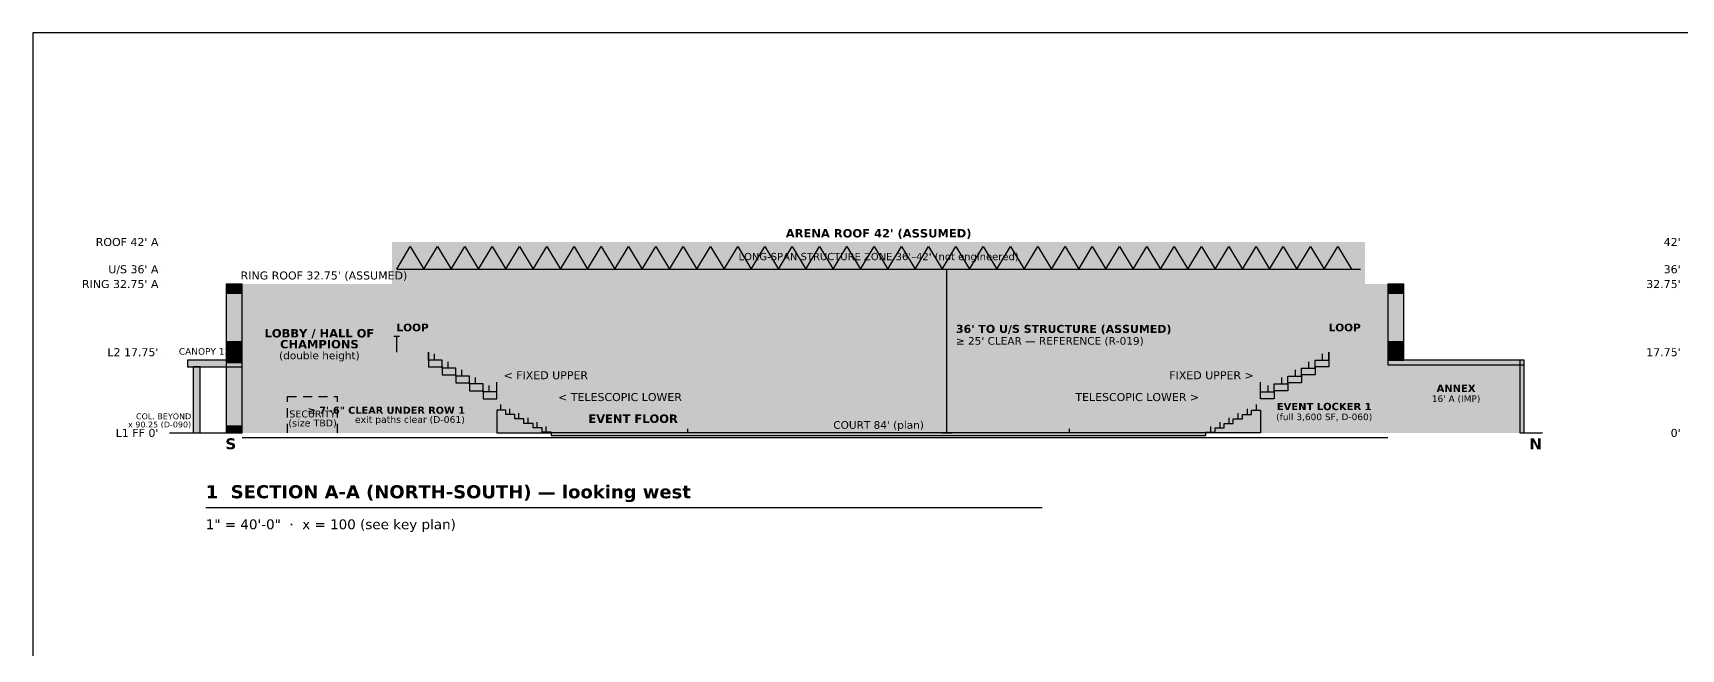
# Model space of a CAD drawing. Header units: inches. Extents: x 0.5 to 16.5, y 0.5 to 10.5.
# Drawn here: x 0.5 to 9.56, y 7.11 to 10.5 of the extents above; entities that cross this region are included whole.
import ezdxf
from ezdxf.enums import TextEntityAlignment as Align

# ---------------------------------------------------------------- set-up
doc = ezdxf.new("R2010")
doc.units = ezdxf.units.IN
doc.header["$MEASUREMENT"] = 0
for name, color, linetype in [('A-ANNO-TEXT', 7, 'Continuous'), ('A-SECT-CUTL', 7, 'Continuous'), ('A-SECT-DATM', 7, 'Continuous'), ('A-SECT-FILL', 7, 'Continuous'), ('A-SECT-GUAR', 7, 'Continuous'), ('A-SECT-HIDN', 7, 'Continuous'), ('A-SECT-IDEN', 7, 'Continuous'), ('G-ANNO-TTLB', 7, 'Continuous')]:
    doc.layers.add(name, color=color, linetype=linetype)
doc.styles.add('KS-BOLD', font='DejaVuSans-Bold.ttf')
doc.styles.add('KS-REG', font='DejaVuSans.ttf')

msp = doc.modelspace()

# ---------------------------------------------------------------- hatches: boundary and pattern name
at = {"layer": 'A-SECT-CUTL', "true_color": 0x3c3c3c}
for points in [[(2.475, 9.0938), (2.5, 9.0938), (2.5, 9.35), (2.475, 9.35)], [(2.5, 9.325), (7.8, 9.325), (7.8, 9.35), (2.5, 9.35)], [(7.8, 9.0938), (7.825, 9.0938), (7.825, 9.35), (7.8, 9.35)], [(1.625, 8.3), (1.65, 8.3), (1.65, 9.1188), (1.625, 9.1188)], [(1.65, 9.0938), (2.5, 9.0938), (2.5, 9.1188), (1.65, 9.1188)], [(7.8, 9.0938), (7.95, 9.0938), (7.95, 9.1188), (7.8, 9.1188)], [(7.95, 8.3), (7.975, 8.3), (7.975, 9.1188), (7.95, 9.1188)], [(2.5, 8.7188), (2.675, 8.7188), (2.675, 8.7438), (2.5, 8.7438)], [(7.625, 8.7188), (7.95, 8.7188), (7.95, 8.7438), (7.625, 8.7438)], [(3.025, 8.3), (3.05, 8.3), (3.05, 8.4875), (3.025, 8.4875)], [(7.25, 8.3), (7.275, 8.3), (7.275, 8.4875), (7.25, 8.4875)], [(7.25, 8.3), (7.275, 8.3), (7.275, 8.4875), (7.25, 8.4875)]]:
    msp.add_hatch(color=7, dxfattribs=at).paths.add_polyline_path(points)
at = {"layer": 'A-SECT-CUTL', "true_color": 0xc9c6be}
for points in [[(1.5625, 9.0688), (1.65, 9.0688), (1.65, 9.1188), (1.5625, 9.1188)], [(7.95, 9.0688), (8.0375, 9.0688), (8.0375, 9.1188), (7.95, 9.1188)], [(1.5625, 8.6875), (1.65, 8.6875), (1.65, 8.8), (1.5625, 8.8)], [(7.95, 8.7), (8.0375, 8.7), (8.0375, 8.8), (7.95, 8.8)], [(1.35, 8.6625), (1.65, 8.6625), (1.65, 8.7), (1.35, 8.7)], [(1.5625, 8.3), (1.65, 8.3), (1.65, 8.3375), (1.5625, 8.3375)]]:
    msp.add_hatch(color=7, dxfattribs=at).paths.add_polyline_path(points)
at = {"layer": 'A-SECT-CUTL', "true_color": 0x4f6a7d}
for points in [[(1.5625, 8.8), (1.65, 8.8), (1.65, 9.0688), (1.5625, 9.0688)], [(7.95, 8.8), (8.0375, 8.8), (8.0375, 9.0688), (7.95, 9.0688)], [(1.5625, 8.3375), (1.65, 8.3375), (1.65, 8.6875), (1.5625, 8.6875)]]:
    msp.add_hatch(color=7, dxfattribs=at).paths.add_polyline_path(points)
at = {"layer": 'A-SECT-CUTL', "true_color": 0xa7b3c3}
for points in [[(3.05, 8.525), (2.975, 8.525), (2.975, 8.5688), (2.9, 8.5688), (2.9, 8.6125), (2.825, 8.6125), (2.825, 8.6562), (2.75, 8.6562), (2.75, 8.7), (2.675, 8.7), (2.675, 8.7438), (2.675, 8.7188), (2.675, 8.6625), (2.75, 8.6625), (2.75, 8.6188), (2.825, 8.6188), (2.825, 8.575), (2.9, 8.575), (2.9, 8.5312), (2.975, 8.5312), (2.975, 8.4875), (3.05, 8.4875)], [(7.25, 8.525), (7.325, 8.525), (7.325, 8.5688), (7.4, 8.5688), (7.4, 8.6125), (7.475, 8.6125), (7.475, 8.6562), (7.55, 8.6562), (7.55, 8.7), (7.625, 8.7), (7.625, 8.7438), (7.625, 8.7188), (7.625, 8.6625), (7.55, 8.6625), (7.55, 8.6188), (7.475, 8.6188), (7.475, 8.575), (7.4, 8.575), (7.4, 8.5312), (7.325, 8.5312), (7.325, 8.4875), (7.25, 8.4875)]]:
    msp.add_hatch(color=7, dxfattribs=at).paths.add_polyline_path(points)
at = {"layer": 'A-SECT-CUTL', "true_color": 0xb0b0b0}
for points in [[(7.95, 8.675), (8.7, 8.675), (8.7, 8.7), (7.95, 8.7)], [(8.675, 8.3), (8.7, 8.3), (8.7, 8.7), (8.675, 8.7)]]:
    msp.add_hatch(color=7, dxfattribs=at).paths.add_polyline_path(points)
at = {"layer": 'A-SECT-CUTL', "true_color": 0xd88a8a}
for points in [[(3.35, 8.3), (3.35, 8.3038), (3.3, 8.3038), (3.3, 8.328), (3.25, 8.328), (3.25, 8.3522), (3.2, 8.3522), (3.2, 8.3764), (3.15, 8.3764), (3.15, 8.4006), (3.1, 8.4006), (3.1, 8.4248), (3.05, 8.4248), (3.05, 8.3)], [(6.95, 8.3), (6.95, 8.3038), (7, 8.3038), (7, 8.328), (7.05, 8.328), (7.05, 8.3522), (7.1, 8.3522), (7.1, 8.3764), (7.15, 8.3764), (7.15, 8.4006), (7.2, 8.4006), (7.2, 8.4248), (7.25, 8.4248), (7.25, 8.3)]]:
    msp.add_hatch(color=7, dxfattribs=at).paths.add_polyline_path(points)
at = {"layer": 'A-SECT-CUTL', "true_color": 0xd9b77e}
msp.add_hatch(color=7, dxfattribs=at).paths.add_polyline_path([(3.35, 8.285), (6.95, 8.285), (6.95, 8.3), (3.35, 8.3)])
at = {"layer": 'A-SECT-FILL', "true_color": 0xcfcfcf}
msp.add_hatch(color=7, dxfattribs=at).paths.add_polyline_path([(2.5, 9.2), (7.8, 9.2), (7.8, 9.35), (2.5, 9.35)])
at = {"layer": 'A-SECT-FILL', "true_color": 0xe8f0f8}
msp.add_hatch(color=7, dxfattribs=at).paths.add_polyline_path([(2.5, 8.3), (7.8, 8.3), (7.8, 9.2), (2.5, 9.2)])
at = {"layer": 'A-SECT-FILL', "true_color": 0xf5e7c6}
for points in [[(1.65, 8.3), (2.5, 8.3), (2.5, 9.0938), (1.65, 9.0938)], [(2.5, 8.3), (3.05, 8.3), (3.05, 8.4875), (2.975, 8.4875), (2.975, 8.5312), (2.9, 8.5312), (2.9, 8.575), (2.825, 8.575), (2.825, 8.6188), (2.75, 8.6188), (2.75, 8.6625), (2.675, 8.6625), (2.675, 8.7188), (2.5, 8.7188)]]:
    msp.add_hatch(color=7, dxfattribs=at).paths.add_polyline_path(points)
at = {"layer": 'A-SECT-FILL', "true_color": 0xf0ece4}
for points in [[(7.8, 8.7438), (7.95, 8.7438), (7.95, 9.0938), (7.8, 9.0938)], [(7.25, 8.3), (7.95, 8.3), (7.95, 8.7188), (7.625, 8.7188), (7.625, 8.6625), (7.55, 8.6625), (7.55, 8.6188), (7.475, 8.6188), (7.475, 8.575), (7.4, 8.575), (7.4, 8.5312), (7.325, 8.5312), (7.325, 8.4875), (7.25, 8.4875)], [(7.95, 8.3), (8.675, 8.3), (8.675, 8.675), (7.95, 8.675)]]:
    msp.add_hatch(color=7, dxfattribs=at).paths.add_polyline_path(points)
at = {"layer": 'A-SECT-FILL', "true_color": 0xc8693a}
for points in [[(2.5, 8.7438), (2.675, 8.7438), (2.675, 8.7525), (2.5, 8.7525)], [(7.625, 8.7438), (7.8, 8.7438), (7.8, 8.7525), (7.625, 8.7525)]]:
    msp.add_hatch(color=7, dxfattribs=at).paths.add_polyline_path(points)
at = {"layer": 'A-SECT-HIDN', "true_color": 0xe4e2dc}
msp.add_hatch(color=7, dxfattribs=at).paths.add_polyline_path([(1.3813, 8.3), (1.4187, 8.3), (1.4187, 8.6625), (1.3813, 8.6625)])

# ---------------------------------------------------------------- linework, layer by layer
at = {"layer": 'A-ANNO-TEXT'}
msp.add_line((1.45, 7.89), (6.05, 7.89), dxfattribs=at)
at = {"layer": 'A-SECT-CUTL'}
for p, q in [((2.5, 9.2), (7.8, 9.2)), ((1.25, 8.3), (1.65, 8.3)), ((1.65, 8.275), (7.95, 8.275)), ((8.7, 8.3), (8.8, 8.3))]:
    msp.add_line(p, q, dxfattribs=at)
for points in [[(1.5625, 9.0688), (1.65, 9.0688), (1.65, 9.1188), (1.5625, 9.1188)], [(1.5625, 8.8), (1.65, 8.8), (1.65, 9.0688), (1.5625, 9.0688)], [(7.95, 9.0688), (8.0375, 9.0688), (8.0375, 9.1188), (7.95, 9.1188)], [(7.95, 8.8), (8.0375, 8.8), (8.0375, 9.0688), (7.95, 9.0688)], [(1.5625, 8.6875), (1.65, 8.6875), (1.65, 8.8), (1.5625, 8.8)], [(7.95, 8.7), (8.0375, 8.7), (8.0375, 8.8), (7.95, 8.8)], [(1.35, 8.6625), (1.65, 8.6625), (1.65, 8.7), (1.35, 8.7)], [(3.05, 8.525), (2.975, 8.525), (2.975, 8.5688), (2.9, 8.5688), (2.9, 8.6125), (2.825, 8.6125), (2.825, 8.6562), (2.75, 8.6562), (2.75, 8.7), (2.675, 8.7), (2.675, 8.7438), (2.675, 8.7188), (2.675, 8.6625), (2.75, 8.6625), (2.75, 8.6188), (2.825, 8.6188), (2.825, 8.575), (2.9, 8.575), (2.9, 8.5312), (2.975, 8.5312), (2.975, 8.4875), (3.05, 8.4875)], [(7.25, 8.525), (7.325, 8.525), (7.325, 8.5688), (7.4, 8.5688), (7.4, 8.6125), (7.475, 8.6125), (7.475, 8.6562), (7.55, 8.6562), (7.55, 8.7), (7.625, 8.7), (7.625, 8.7438), (7.625, 8.7188), (7.625, 8.6625), (7.55, 8.6625), (7.55, 8.6188), (7.475, 8.6188), (7.475, 8.575), (7.4, 8.575), (7.4, 8.5312), (7.325, 8.5312), (7.325, 8.4875), (7.25, 8.4875)], [(7.95, 8.675), (8.7, 8.675), (8.7, 8.7), (7.95, 8.7)], [(8.675, 8.3), (8.7, 8.3), (8.7, 8.7), (8.675, 8.7)], [(1.5625, 8.3375), (1.65, 8.3375), (1.65, 8.6875), (1.5625, 8.6875)], [(1.5625, 8.3), (1.65, 8.3), (1.65, 8.3375), (1.5625, 8.3375)], [(3.35, 8.3), (3.35, 8.3038), (3.3, 8.3038), (3.3, 8.328), (3.25, 8.328), (3.25, 8.3522), (3.2, 8.3522), (3.2, 8.3764), (3.15, 8.3764), (3.15, 8.4006), (3.1, 8.4006), (3.1, 8.4248), (3.05, 8.4248), (3.05, 8.3)], [(6.95, 8.3), (6.95, 8.3038), (7, 8.3038), (7, 8.328), (7.05, 8.328), (7.05, 8.3522), (7.1, 8.3522), (7.1, 8.3764), (7.15, 8.3764), (7.15, 8.4006), (7.2, 8.4006), (7.2, 8.4248), (7.25, 8.4248), (7.25, 8.3)], [(3.35, 8.285), (6.95, 8.285), (6.95, 8.3), (3.35, 8.3)]]:
    msp.add_lwpolyline(points, close=True, dxfattribs=at)
at = {"layer": 'A-SECT-DATM'}
for p, q in [((1.22, 9.35), (1.22, 9.35)), ((1.22, 9.2), (1.22, 9.2)), ((5.5, 9.2), (5.55, 9.2)), ((5.525, 8.3), (5.525, 9.2)), ((1.22, 9.1188), (1.22, 9.1188)), ((1.22, 8.7438), (1.22, 8.7438)), ((1.22, 8.3), (1.22, 8.3)), ((5.5, 8.3), (5.55, 8.3))]:
    msp.add_line(p, q, dxfattribs=at)
at = {"layer": 'A-SECT-FILL'}
for p, q in [((2.5, 9.2), (2.575, 9.325)), ((2.575, 9.325), (2.65, 9.2)), ((2.65, 9.2), (2.725, 9.325)), ((2.725, 9.325), (2.8, 9.2)), ((2.8, 9.2), (2.875, 9.325)), ((2.875, 9.325), (2.95, 9.2)), ((2.95, 9.2), (3.025, 9.325)), ((3.025, 9.325), (3.1, 9.2)), ((3.1, 9.2), (3.175, 9.325)), ((3.175, 9.325), (3.25, 9.2)), ((3.25, 9.2), (3.325, 9.325)), ((3.325, 9.325), (3.4, 9.2)), ((3.4, 9.2), (3.475, 9.325)), ((3.475, 9.325), (3.55, 9.2)), ((3.55, 9.2), (3.625, 9.325)), ((3.625, 9.325), (3.7, 9.2)), ((3.7, 9.2), (3.775, 9.325)), ((3.775, 9.325), (3.85, 9.2)), ((3.85, 9.2), (3.925, 9.325)), ((3.925, 9.325), (4, 9.2)), ((4, 9.2), (4.075, 9.325)), ((4.075, 9.325), (4.15, 9.2)), ((4.15, 9.2), (4.225, 9.325)), ((4.225, 9.325), (4.3, 9.2)), ((4.3, 9.2), (4.375, 9.325)), ((4.375, 9.325), (4.45, 9.2)), ((4.45, 9.2), (4.525, 9.325)), ((4.525, 9.325), (4.6, 9.2)), ((4.6, 9.2), (4.675, 9.325)), ((4.675, 9.325), (4.75, 9.2)), ((4.75, 9.2), (4.825, 9.325)), ((4.825, 9.325), (4.9, 9.2)), ((4.9, 9.2), (4.975, 9.325)), ((4.975, 9.325), (5.05, 9.2)), ((5.05, 9.2), (5.125, 9.325)), ((5.125, 9.325), (5.2, 9.2)), ((5.2, 9.2), (5.275, 9.325)), ((5.275, 9.325), (5.35, 9.2)), ((5.35, 9.2), (5.425, 9.325)), ((5.425, 9.325), (5.5, 9.2)), ((5.5, 9.2), (5.575, 9.325)), ((5.575, 9.325), (5.65, 9.2)), ((5.65, 9.2), (5.725, 9.325)), ((5.725, 9.325), (5.8, 9.2)), ((5.8, 9.2), (5.875, 9.325)), ((5.875, 9.325), (5.95, 9.2)), ((5.95, 9.2), (6.025, 9.325)), ((6.025, 9.325), (6.1, 9.2)), ((6.1, 9.2), (6.175, 9.325)), ((6.175, 9.325), (6.25, 9.2)), ((6.25, 9.2), (6.325, 9.325)), ((6.325, 9.325), (6.4, 9.2)), ((6.4, 9.2), (6.475, 9.325)), ((6.475, 9.325), (6.55, 9.2)), ((6.55, 9.2), (6.625, 9.325)), ((6.625, 9.325), (6.7, 9.2)), ((6.7, 9.2), (6.775, 9.325)), ((6.775, 9.325), (6.85, 9.2)), ((6.85, 9.2), (6.925, 9.325)), ((6.925, 9.325), (7, 9.2)), ((7, 9.2), (7.075, 9.325)), ((7.075, 9.325), (7.15, 9.2)), ((7.15, 9.2), (7.225, 9.325)), ((7.225, 9.325), (7.3, 9.2)), ((7.3, 9.2), (7.375, 9.325)), ((7.375, 9.325), (7.45, 9.2)), ((7.45, 9.2), (7.525, 9.325)), ((7.525, 9.325), (7.6, 9.2)), ((7.6, 9.2), (7.675, 9.325)), ((7.675, 9.325), (7.75, 9.2)), ((2.7088, 8.7), (2.7088, 8.735)), ((7.5913, 8.7), (7.5913, 8.735)), ((2.7838, 8.6562), (2.7838, 8.6913)), ((2.8587, 8.6125), (2.8587, 8.6475)), ((7.4413, 8.6125), (7.4413, 8.6475)), ((7.5163, 8.6562), (7.5163, 8.6913)), ((2.9337, 8.5688), (2.9337, 8.6038)), ((3.0088, 8.525), (3.0088, 8.56)), ((7.2913, 8.525), (7.2913, 8.56)), ((7.3663, 8.5688), (7.3663, 8.6038)), ((3.0725, 8.4248), (3.0725, 8.4561)), ((3.1225, 8.4006), (3.1225, 8.4319)), ((7.1775, 8.4006), (7.1775, 8.4319)), ((7.2275, 8.4248), (7.2275, 8.4561)), ((3.1725, 8.3764), (3.1725, 8.4077)), ((3.2225, 8.3522), (3.2225, 8.3834)), ((3.2725, 8.328), (3.2725, 8.3592)), ((7.0275, 8.328), (7.0275, 8.3592)), ((7.0775, 8.3522), (7.0775, 8.3834)), ((7.1275, 8.3764), (7.1275, 8.4077)), ((3.3225, 8.3038), (3.3225, 8.335)), ((6.9775, 8.3038), (6.9775, 8.335))]:
    msp.add_line(p, q, dxfattribs=at)
at = {"layer": 'A-SECT-GUAR'}
for p, q in [((2.485, 8.8313), (2.515, 8.8313)), ((2.5, 8.7438), (2.5, 8.8313)), ((3.05, 8.525), (3.05, 8.5792)), ((7.25, 8.525), (7.25, 8.5792))]:
    msp.add_line(p, q, dxfattribs=at)
at = {"layer": 'A-SECT-HIDN'}
for p, q in [((1.9, 8.47), (1.9, 8.5)), ((1.9, 8.5), (1.95, 8.5)), ((1.9, 8.385), (1.9, 8.435)), ((1.985, 8.5), (2.035, 8.5)), ((2.07, 8.5), (2.12, 8.5)), ((2.155, 8.5), (2.175, 8.5)), ((2.175, 8.47), (2.175, 8.5)), ((2.175, 8.385), (2.175, 8.435)), ((1.9, 8.3), (1.9, 8.35)), ((2.175, 8.3), (2.175, 8.35))]:
    msp.add_line(p, q, dxfattribs=at)
msp.add_lwpolyline([(1.3813, 8.3), (1.4187, 8.3), (1.4187, 8.6625), (1.3813, 8.6625)], close=True, dxfattribs=at)
at = {"layer": 'A-SECT-IDEN'}
for p, q in [((4.1, 8.3), (4.1, 8.3225)), ((6.2, 8.3), (6.2, 8.3225))]:
    msp.add_line(p, q, dxfattribs=at)
at = {"layer": 'G-ANNO-TTLB'}
msp.add_lwpolyline([(0.5, 0.5), (16.5, 0.5), (16.5, 10.5), (0.5, 10.5)], close=True, dxfattribs=at)

# ---------------------------------------------------------------- texts
at = {"layer": 'A-ANNO-TEXT'}
for s, height, style, p in [('1  SECTION A-A (NORTH-SOUTH) — looking west', 0.072, 'KS-BOLD', (1.45, 7.94)), ('1" = 40\'-0"  ·  x = 100 (see key plan)', 0.054, 'KS-REG', (1.45, 7.77))]:
    msp.add_text(s, height=height, dxfattribs=dict(at, style=style)).set_placement(p)
at = {"layer": 'A-SECT-DATM', "style": 'KS-REG'}
for s, p in [("ROOF 42' A", (1.19, 9.328)), ("42'", (9.56, 9.328)), ("U/S 36' A", (1.19, 9.178)), ("36'", (9.56, 9.178)), ("RING 32.75' A", (1.19, 9.0968)), ("32.75'", (9.56, 9.0968)), ("L2 17.75'", (1.19, 8.7218)), ("17.75'", (9.56, 8.7218)), ("L1 FF 0'", (1.19, 8.278)), ("0'", (9.56, 8.278))]:
    msp.add_text(s, height=0.044, dxfattribs=at).set_placement(p, align=Align.RIGHT)
at = {"layer": 'A-SECT-DATM'}
for s, height, style, p in [("36' TO U/S STRUCTURE (ASSUMED)", 0.044, 'KS-BOLD', (5.575, 8.85)), ("≥ 25' CLEAR — REFERENCE (R-019)", 0.042, 'KS-REG', (5.575, 8.785))]:
    msp.add_text(s, height=height, dxfattribs=dict(at, style=style)).set_placement(p)
at = {"layer": 'A-SECT-IDEN'}
for s, height, style, p in [("ARENA ROOF 42' (ASSUMED)", 0.046, 'KS-BOLD', (5.15, 9.375)), ("LONG-SPAN STRUCTURE ZONE 36'–42' (not engineered)", 0.04, 'KS-REG', (5.15, 9.25)), ("RING ROOF 32.75' (ASSUMED)", 0.044, 'KS-REG', (2.1, 9.1438)), ('LOOP', 0.042, 'KS-BOLD', (2.5875, 8.8588)), ('LOOP', 0.042, 'KS-BOLD', (7.7125, 8.8588)), ('LOBBY / HALL OF', 0.046, 'KS-BOLD', (2.075, 8.825)), ('CHAMPIONS', 0.046, 'KS-BOLD', (2.075, 8.765)), ("CANOPY 12' A", 0.036, 'KS-REG', (1.475, 8.73)), ('(double height)', 0.042, 'KS-REG', (2.075, 8.705)), ('ANNEX', 0.04, 'KS-BOLD', (8.325, 8.525)), ('EVENT LOCKER 1', 0.04, 'KS-BOLD', (7.6, 8.425)), ("16' A (IMP)", 0.036, 'KS-REG', (8.325, 8.47)), ('(size TBD)', 0.038, 'KS-REG', (2.0375, 8.335)), ('SECURITY', 0.038, 'KS-REG', (2.0375, 8.385)), ('EVENT FLOOR', 0.046, 'KS-BOLD', (3.8, 8.355)), ("COURT 84' (plan)", 0.042, 'KS-REG', (5.15, 8.3225)), ('(full 3,600 SF, D-060)', 0.036, 'KS-REG', (7.6, 8.37)), ('S', 0.06, 'KS-BOLD', (1.5875, 8.21)), ('N', 0.06, 'KS-BOLD', (8.7625, 8.21))]:
    msp.add_text(s, height=height, dxfattribs=dict(at, style=style)).set_placement(p, align=Align.CENTER)
at = {"layer": 'A-SECT-IDEN', "style": 'KS-REG'}
for s, p in [('< FIXED UPPER', (3.0875, 8.595)), ('< TELESCOPIC LOWER', (3.3875, 8.475))]:
    msp.add_text(s, height=0.044, dxfattribs=at).set_placement(p)
at = {"layer": 'A-SECT-IDEN'}
for s, height, style, p in [('FIXED UPPER >', 0.044, 'KS-REG', (7.2125, 8.595)), ('TELESCOPIC LOWER >', 0.044, 'KS-REG', (6.9125, 8.475)), ('≥ 7\'-6" CLEAR UNDER ROW 1', 0.039, 'KS-BOLD', (2.875, 8.405)), ('x 90.25 (D-090)', 0.032, 'KS-REG', (1.37, 8.33)), ('COL. BEYOND', 0.032, 'KS-REG', (1.37, 8.375)), ('exit paths clear (D-061)', 0.037, 'KS-REG', (2.875, 8.355))]:
    msp.add_text(s, height=height, dxfattribs=dict(at, style=style)).set_placement(p, align=Align.RIGHT)

doc.saveas('drawing.dxf')
